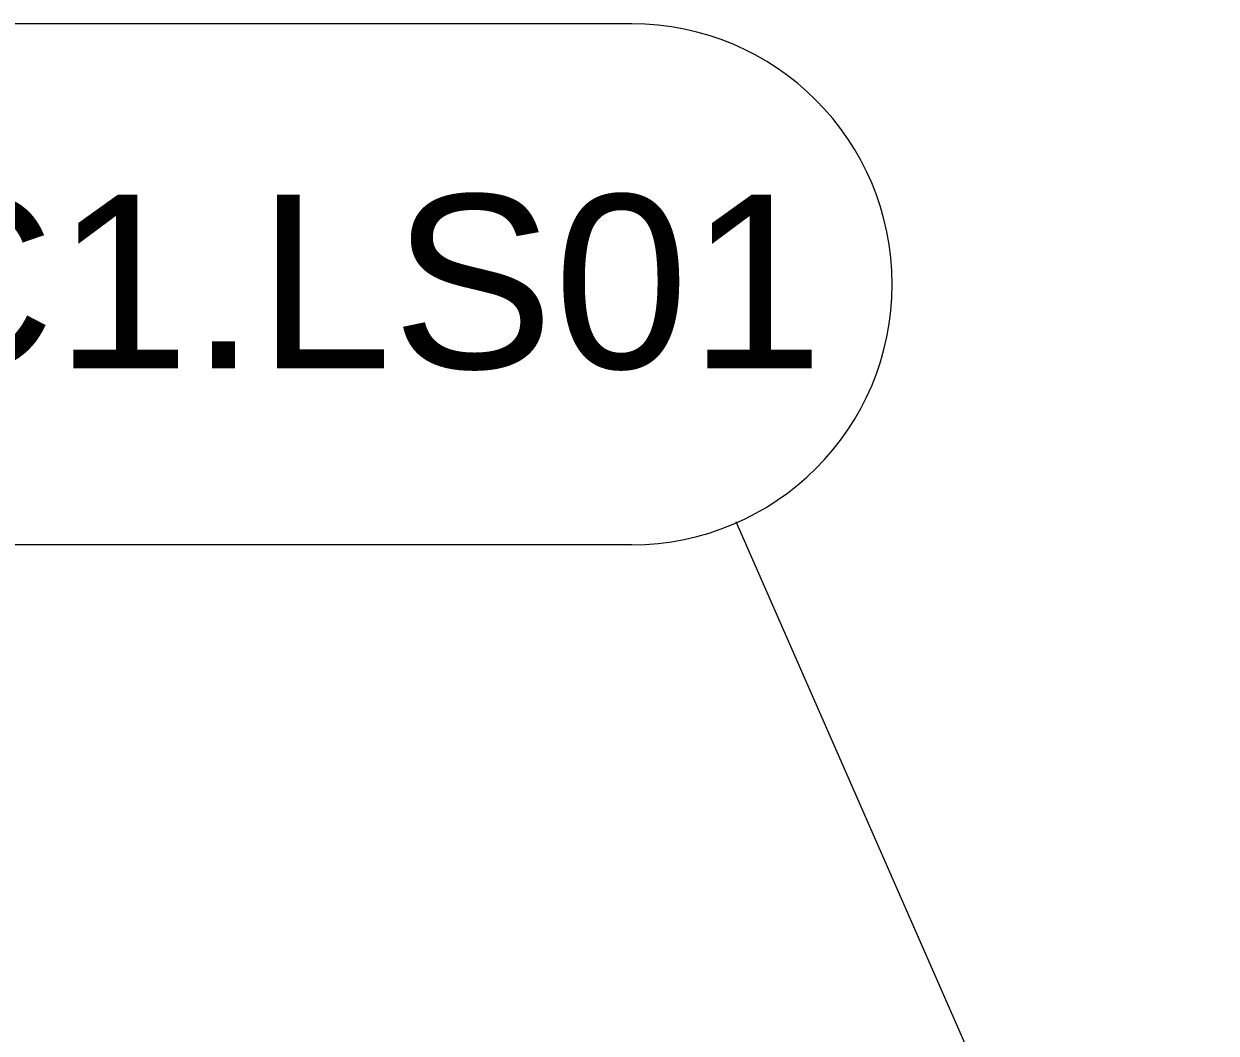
# Model space of a CAD drawing. Header units: millimetres. Extents: x 0 to 42050, y 0 to 29700.
# Drawn here: x 35218 to 36077, y 27936 to 28663 of the extents above; entities that cross this region are included whole.
import ezdxf

# ---------------------------------------------------------------- set-up
doc = ezdxf.new("R2010")
doc.units = ezdxf.units.MM
doc.header["$LTSCALE"] = 50
doc.layers.add('Symbol', color=7, linetype='Continuous', lineweight=18)
doc.styles.add('Note Text', font='arial.ttf')

# ---------------------------------------------------------------- blocks, each defined once
blk = doc.blocks.new('Balloon17')
at = {"layer": 'Symbol'}
for p, q in [((713.121, 573.252), (698.844, 573.252)), ((721.536, 550.334), (714.623, 566.08)), ((713.121, 565.752), (698.844, 565.752))]:
    blk.add_line(p, q, dxfattribs=at)
blk.add_arc((713.121, 569.502), 3.75, 270, 90, dxfattribs=at)
at = {"layer": 'Symbol', "insert": (705.983, 569.523), "char_height": 2.5, "attachment_point": 5, "style": 'Note Text'}
blk.add_mtext('IS1.C1.LS01', dxfattribs=at)

msp = doc.modelspace()

# ---------------------------------------------------------------- block references
at = {"layer": 'Symbol', "xscale": 50, "yscale": 50, "zscale": 50}
msp.add_blockref('Balloon17', (0, 0), dxfattribs=at)

doc.saveas('drawing.dxf')
